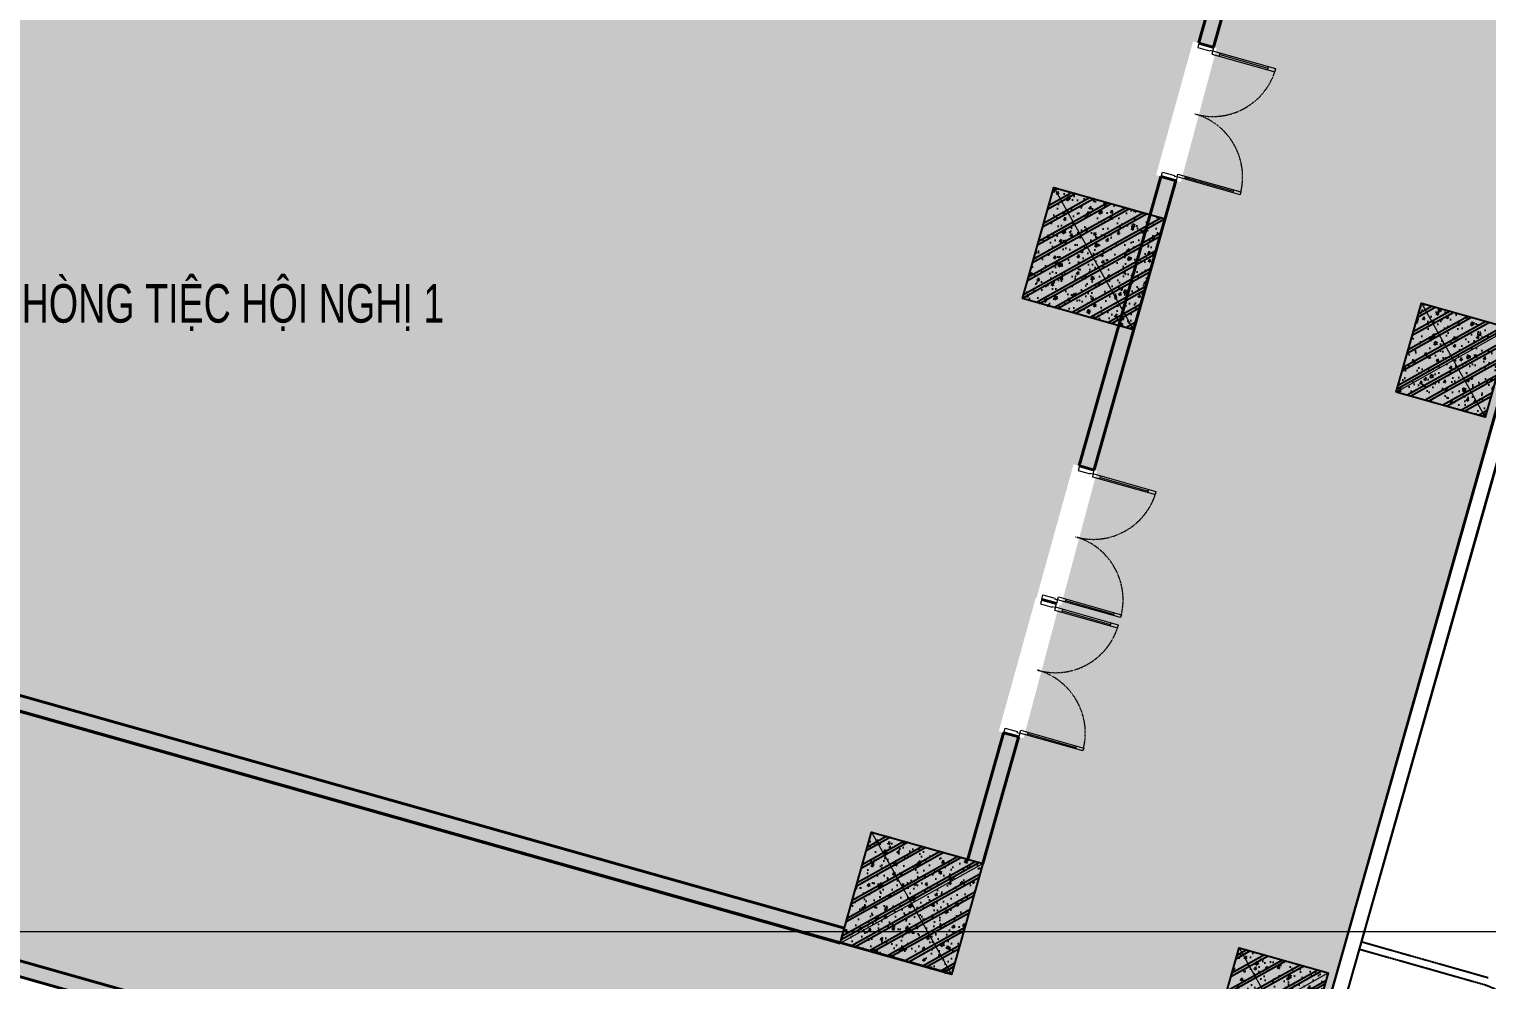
# Model space of a CAD drawing. Header units: millimetres. Extents: x -11451263 to 11578383104, y -507 to 1450429.
# Drawn here: x 11444508 to 11463432, y 1121402 to 1133750 of the extents above; entities that cross this region are included whole.
import ezdxf

# ---------------------------------------------------------------- set-up
doc = ezdxf.new("R2010")
doc.units = ezdxf.units.MM
doc.header["$MEASUREMENT"] = 0
doc.linetypes.add('DASH', pattern=[0.35, 0.25, -0.1])
doc.linetypes.add('HIDDEN2', pattern=[0.1875, 0.125, -0.0625])
doc.layers.get('0').update_dxf_attribs({"linetype": 'CONTINUOUS', "lineweight": 13})
doc.layers.get('Defpoints').update_dxf_attribs({"color": 5, "linetype": 'CONTINUOUS', "lineweight": 13})
doc.layers.add('A-AREA-NON-PLOT', color=4, linetype='CONTINUOUS', plot=False)
for name, color, linetype in [('A-WALL-PATT', 251, 'CONTINUOUS'), ('canopy', 2, 'DASH'), ('SPE-MEP-Electric', 2, 'CONTINUOUS'), ('xref.asix of  podium$0$xref.asix of  podium$0$KT-Net cot vach', 6, 'CONTINUOUS')]:
    doc.layers.add(name, color=color, linetype=linetype)
for name, color, linetype, lineweight in [('CUA', 37, 'CONTINUOUS', 13), ('DO DIEN TICH THONG THUY', 141, 'CONTINUOUS', 13), ('KT-Chu viet', 255, 'CONTINUOUS', 20), ('KT-Kich thuoc', 159, 'CONTINUOUS', 18), ('KT-Net cat', 1, 'CONTINUOUS', 40), ('KT-Net cua', 87, 'CONTINUOUS', 9), ('KT-Net thay', 7, 'CONTINUOUS', 25), ('KT-Net to mau', 159, 'CONTINUOUS', 18)]:
    doc.layers.add(name, color=color, linetype=linetype, lineweight=lineweight)
doc.styles.add('Xref_ST_MBDV Cot vach 30.7.2022$0$Arial', font='arial.ttf', dxfattribs={"width": 0.7})
doc.dimstyles.new('SPE-DIM150', dxfattribs={"dimscale": 150, "dimtxt": 2.5, "dimasz": 2.5, "dimexe": 1.25, "dimexo": 0.625, "dimtad": 1, "dimdec": 0, "dimtxsty": 'Standard', "dimcen": 2.5, "dimadec": 0, "dimazin": 0, "dimtfac": 1, "dimtdec": 0, "dimtmove": 0, "dimatfit": 3, "dimldrblk": 'CLOSEDBLANK', "dimfxl": 0, "dimarcsym": 0})

# ---------------------------------------------------------------- blocks, each defined once
blk = doc.blocks.new('*U81')
h = blk.add_hatch()
h.set_pattern_fill('VATLIEU04', color=250, scale=40, style=0, pattern_type=2)
h.set_pattern_definition([(49.99999999999999, (550.0000000000146, 1549.999999999985), (286.9040730403014, -25.10085399303804), [30, -330]), (355, (550.0000000000146, 1549.999999999985), (-55.50053344520001, 300.8768534800047), [24, -264]), (100.4514, (573.9086720000146, 1547.908263999985), (231.4037526856086, 275.7758168243814), [25.49607600000001, -280.4568448]), (46.1842, (550.0000000000146, 1629.999999999985), (426.8964194502578, -66.20760573160723), [45, -495.0000000000001]), (96.63559999999998, (585.5746980000147, 1624.482677199985), (373.8650822194813, 389.6471483601767), [38.2441152, -420.6852000000001]), (351.1842, (550.0000000000146, 1629.999999999985), (373.8647780534509, 389.6474403701299), [36.00000000000001, -396.0000000000001]), (21, (590.0000000000146, 1609.999999999985), (238.7628208473847, -161.0475562661355), [30, -330]), (326.0000000000001, (590.0000000000146, 1609.999999999985), (97.32613276863269, 290.0600180187412), [24, -264]), (71.4514, (609.8968932000146, 1596.579357599985), (336.089051432596, 129.012198683981), [25.496076, -280.4568448]), (37.50000000000001, (550.0000000000146, 1549.999999999985), (4.863942126916267, 133.1575415325246), [0, -260.8, 0, -268.0000000000001, 0, -265.0000000000001]), (7.499999999999999, (550.0000000000146, 1549.999999999985), (105.2278149768594, 157.7646847529441), [0, -152.8, 0, -254.8, 0, -101]), (327.5, (460.8000000000145, 1549.999999999985), (213.5289744689636, -9.021948693751904), [0, -100, 0, -312.0000000000001, 0, -414.0000000000001]), (317.5, (420.8000000000145, 1549.999999999985), (233.2744677369545, 40.04199293292709), [0, -130, 0, -207.2, 0, -294]), (45, (550.0000000000146, 1549.999999999985), (-120.2081528017131, 120.2081528017131), []), (45, (550.0000000000146, 1598.999999999985), (-120.2081528017131, 120.2081528017131), [])])
h.paths.add_polyline_path([(-475.0000000000001, -474.9999999999999), (1025, -475.0000000000146), (1025.000000000015, 1024.999999999985), (-474.9999999999854, 1025)])
at = {"color": 6, "ltscale": 0.25}
blk.add_lwpolyline([(-475.0000000000001, -474.9999999999999), (1025, -475.0000000000146), (1025.000000000015, 1024.999999999985), (-474.9999999999854, 1025)], close=True, dxfattribs=at)
at = {"layer": 'Defpoints', "linetype": 'ByBlock', "ltscale": 30}
for p, q in [((1025, -475.0000000000146), (-474.9999999999854, 1025)), ((-475.0000000000001, -474.9999999999999), (1025.000000000015, 1024.999999999985))]:
    blk.add_line(p, q, dxfattribs=at)
blk = doc.blocks.new('*U83')
h = blk.add_hatch()
h.set_pattern_fill('VATLIEU04', color=250, scale=40, style=0, pattern_type=2)
h.set_pattern_definition([(49.99999999999999, (250.0000000000291, 1250.000000000029), (286.9040730403014, -25.10085399303804), [30, -330]), (355, (250.0000000000291, 1250.000000000029), (-55.50053344520001, 300.8768534800047), [24, -264]), (100.4514, (273.9086720000291, 1247.908264000028), (231.4037526856086, 275.7758168243814), [25.49607600000001, -280.4568448]), (46.1842, (250.0000000000291, 1330.000000000029), (426.8964194502578, -66.20760573160723), [45, -495.0000000000001]), (96.63559999999998, (285.5746980000292, 1324.482677200029), (373.8650822194813, 389.6471483601767), [38.2441152, -420.6852000000001]), (351.1842, (250.0000000000291, 1330.000000000029), (373.8647780534509, 389.6474403701299), [36.00000000000001, -396.0000000000001]), (21, (290.0000000000291, 1310.000000000029), (238.7628208473847, -161.0475562661355), [30, -330]), (326.0000000000001, (290.0000000000291, 1310.000000000029), (97.32613276863269, 290.0600180187412), [24, -264]), (71.4514, (309.8968932000291, 1296.579357600029), (336.089051432596, 129.012198683981), [25.496076, -280.4568448]), (37.50000000000001, (250.0000000000291, 1250.000000000029), (4.863942126916267, 133.1575415325246), [0, -260.8, 0, -268.0000000000001, 0, -265.0000000000001]), (7.499999999999999, (250.0000000000291, 1250.000000000029), (105.2278149768594, 157.7646847529441), [0, -152.8, 0, -254.8, 0, -101]), (327.5, (160.8000000000291, 1250.000000000029), (213.5289744689636, -9.021948693751904), [0, -100, 0, -312.0000000000001, 0, -414.0000000000001]), (317.5, (120.8000000000291, 1250.000000000029), (233.2744677369545, 40.04199293292709), [0, -130, 0, -207.2, 0, -294]), (45, (250.0000000000291, 1250.000000000029), (-120.2081528017131, 120.2081528017131), []), (45, (250.0000000000291, 1299.000000000029), (-120.2081528017131, 120.2081528017131), [])])
h.paths.add_polyline_path([(-475.0000000000001, -474.9999999999999), (725.0000000000146, -475.0000000000001), (725.0000000000291, 725.0000000000286), (-474.9999999999854, 725.0000000000289)])
at = {"color": 6, "ltscale": 0.25}
blk.add_lwpolyline([(-475.0000000000001, -474.9999999999999), (725.0000000000146, -475.0000000000001), (725.0000000000291, 725.0000000000286), (-474.9999999999854, 725.0000000000289)], close=True, dxfattribs=at)
at = {"layer": 'Defpoints', "linetype": 'ByBlock', "ltscale": 30}
for p, q in [((725.0000000000146, -475.0000000000001), (-474.9999999999854, 725.0000000000289)), ((-475.0000000000001, -474.9999999999999), (725.0000000000291, 725.0000000000286))]:
    blk.add_line(p, q, dxfattribs=at)
blk = doc.blocks.new('gfdgdfg')
at = {"layer": 'xref.asix of  podium$0$xref.asix of  podium$0$KT-Net cot vach', "linetype": 'ByBlock', "xscale": -0.9999999999999977, "rotation": 254.2212213650004}
for name, p in [('*U81', (8728.0985115543, 34657.56152957422)), ('*U83', (13580.48091477528, 33442.29002631456)), ('*U81', (6362.361884899437, 26285.38796392945)), ('*U83', (11214.74428811856, 25070.11646066955))]:
    blk.add_blockref(name, p, dxfattribs=at)
blk = doc.blocks.new('*U208')
at = {"layer": 'CUA'}
for p, q in [((11457916.78014642, 1126176.296181292), (11457927.65868925, 1126214.788483195)), ((11457922.21941784, 1126195.542332244), (11458547.71932363, 1126018.766011241)), ((11458542.28005221, 1125999.519860289), (11458553.15859504, 1126038.012162193)), ((11457476.19916175, 1124617.357954489), (11457465.32061892, 1124578.865652585)), ((11457470.75989033, 1124598.111803537), (11458096.25979612, 1124421.335482534)), ((11458101.69906754, 1124440.581633486), (11458090.8205247, 1124402.089331583))]:
    blk.add_line(p, q, dxfattribs=at)
for points in [[(11457652.49308749, 1126344.513143403), (11457636.17527325, 1126286.774690548), (11457790.21599689, 1126243.240307637), (11457792.93563259, 1126252.863383112), (11457831.4279345, 1126241.984840279), (11457845.02611304, 1126290.100217658)], [(11457831.4279345, 1126241.984840279), (11457820.54939166, 1126203.492538376), (11458638.51080697, 1125972.323503206), (11458649.3893498, 1126010.815805109)], [(11457162.95866007, 1124612.359558035), (11457179.27647432, 1124670.09801089), (11457333.31719796, 1124626.563627978), (11457330.59756225, 1124616.940552502), (11457369.08986416, 1124606.062009669), (11457355.49168562, 1124557.94663229)], [(11457369.08986416, 1124606.062009669), (11457379.96840699, 1124644.554311572), (11458197.9298223, 1124413.385276403), (11458187.05127946, 1124374.892974499)]]:
    blk.add_lwpolyline(points, close=True, dxfattribs=at)
at = {"layer": 'CUA', "linetype": 'HIDDEN2'}
for centre, radius, start, end in [((11457831.4279345, 1126241.984840279), 849.9999998530715, 254.2188558074565, 344.2188165182764), ((11457369.08986416, 1124606.062009668), 849.9999998541882, 344.2188950469619, 74.2188558074565)]:
    blk.add_arc(centre, radius, start, end, dxfattribs=at)
blk = doc.blocks.new('KHHFG-flat-23')
blk.add_wipeout([(435.77307967633305, 1834.954686339945), (741.8232201560688, 1748.3217561286879), (276.9847755019331, 9.13652867381461), (-44.72998550767079, 100.22334619238961)]).dxf.layer = 'KT-Kich thuoc'
at = {"layer": 'KT-Net cat'}
for p, q in [((704.8876855485141, 1758.760331517551), (512.4261760320514, 1813.153045684798)), ((215.3532580453902, 26.60674586519599), (22.89174852892756, 80.99946003220975))]:
    blk.add_line(p, q, dxfattribs=at)
at = {"layer": 'CUA'}
blk.add_blockref('*U208', (-11457140.13743625, -1124531.336378761), dxfattribs=at)
blk = doc.blocks.new('*U210')
at = {"layer": 'CUA'}
for p, q in [((11458407.1436927, 1127908.239347128), (11458418.02223553, 1127946.731649032)), ((11458412.58296411, 1127927.48549808), (11459038.0828699, 1127750.709177077)), ((11459032.64359849, 1127731.463026125), (11459043.52214132, 1127769.955328029)), ((11457966.56270802, 1126349.301120325), (11457955.68416519, 1126310.808818422)), ((11457961.12343661, 1126330.054969373), (11458586.62334239, 1126153.27864837)), ((11458592.06261381, 1126172.524799322), (11458581.18407098, 1126134.032497419))]:
    blk.add_line(p, q, dxfattribs=at)
for points in [[(11458142.85663377, 1128076.45630924), (11458126.53881952, 1128018.717856385), (11458280.57954316, 1127975.183473473), (11458283.29917887, 1127984.806548949), (11458321.79148077, 1127973.928006115), (11458335.38965931, 1128022.043383494)], [(11458321.79148077, 1127973.928006115), (11458310.91293794, 1127935.435704212), (11459128.87435324, 1127704.266669042), (11459139.75289608, 1127742.758970945)], [(11457653.32220635, 1126344.302723871), (11457669.6400206, 1126402.041176726), (11457823.68074424, 1126358.506793814), (11457820.96110853, 1126348.883718339), (11457859.45341043, 1126338.005175505), (11457845.85523189, 1126289.889798126)], [(11457859.45341043, 1126338.005175505), (11457870.33195326, 1126376.497477408), (11458688.29336857, 1126145.328442239), (11458677.41482574, 1126106.836140335)]]:
    blk.add_lwpolyline(points, close=True, dxfattribs=at)
at = {"layer": 'CUA', "linetype": 'HIDDEN2'}
for centre, radius, start, end in [((11458321.79148077, 1127973.928006116), 849.9999998530715, 254.2188558074565, 344.2188165182764), ((11457859.45341043, 1126338.005175504), 849.9999998541882, 344.2188950469619, 74.2188558074565)]:
    blk.add_arc(centre, radius, start, end, dxfattribs=at)
blk = doc.blocks.new('KHHFG-flat-24')
blk.add_wipeout([(435.77307967633305, 1834.954686340178), (741.8232201542062, 1748.3217561286879), (276.9847755019331, 9.13652867381461), (-44.729985509533435, 100.22334619238961)]).dxf.layer = 'KT-Kich thuoc'
at = {"layer": 'KT-Net cat'}
for p, q in [((704.8876855485141, 1758.760331517551), (512.4261760320514, 1813.153045684798)), ((215.3532580453902, 26.60674586519599), (22.89174852892756, 80.99946003220975))]:
    blk.add_line(p, q, dxfattribs=at)
at = {"layer": 'CUA'}
blk.add_blockref('*U210', (-11457630.50098252, -1126263.279544597), dxfattribs=at)
blk = doc.blocks.new('*U220')
at = {"layer": 'CUA'}
for p, q in [((11459958.97096633, 1133400.044565074), (11459969.84950916, 1133438.536866977)), ((11459964.41023774, 1133419.290716026), (11460589.91014353, 1133242.514395023)), ((11460584.47087212, 1133223.268244071), (11460595.34941495, 1133261.760545975)), ((11459518.38998166, 1131841.106338271), (11459507.51143882, 1131802.614036367)), ((11459512.95071024, 1131821.860187319), (11460138.45061603, 1131645.083866316)), ((11460143.88988744, 1131664.330017268), (11460133.01134461, 1131625.837715365))]:
    blk.add_line(p, q, dxfattribs=at)
for points in [[(11459694.6839074, 1133568.261527185), (11459678.36609315, 1133510.52307433), (11459832.40681679, 1133466.988691418), (11459835.1264525, 1133476.611766894), (11459873.6187544, 1133465.733224061), (11459887.21693294, 1133513.84860144)], [(11459873.6187544, 1133465.733224061), (11459862.74021157, 1133427.240922158), (11460680.70162687, 1133196.071886988), (11460691.58016971, 1133234.564188891)], [(11459205.14947998, 1131836.107941817), (11459221.46729423, 1131893.846394672), (11459375.50801787, 1131850.31201176), (11459372.78838216, 1131840.688936284), (11459411.28068406, 1131829.810393451), (11459397.68250552, 1131781.695016071)], [(11459411.28068406, 1131829.810393451), (11459422.1592269, 1131868.302695354), (11460240.1206422, 1131637.133660184), (11460229.24209937, 1131598.641358281)]]:
    blk.add_lwpolyline(points, close=True, dxfattribs=at)
at = {"layer": 'CUA', "linetype": 'HIDDEN2'}
for centre, radius, start, end in [((11459873.6187544, 1133465.733224061), 849.9999998530715, 254.2188558074565, 344.2188165182764), ((11459411.28068406, 1131829.81039345), 849.9999998541882, 344.2188950469619, 74.2188558074565)]:
    blk.add_arc(centre, radius, start, end, dxfattribs=at)
blk = doc.blocks.new('KHHFG-flat-29')
blk.add_wipeout([(435.77307967863686, 1834.954686340178), (741.8232201561977, 1748.3217561286879), (276.9847755025363, 9.13652867381461), (-44.72998550860211, 100.22334619238961)]).dxf.layer = 'KT-Kich thuoc'
at = {"layer": 'KT-Net cat'}
for p, q in [((704.8876855485141, 1758.760331517551), (512.4261760320514, 1813.153045684798)), ((215.3532580453902, 26.60674586519599), (22.89174852892756, 80.99946003220975))]:
    blk.add_line(p, q, dxfattribs=at)
at = {"layer": 'CUA'}
blk.add_blockref('*U220', (-11459182.32825615, -1131755.084762543), dxfattribs=at)
blk = doc.blocks.new('_ClosedBlank')
at = {"linetype": 'ByBlock', "lineweight": -2}
for p, q in [((-1, 0.1666666666666666), (0, 0)), ((-1, 0.1666666666666666), (-1, -0.1666666666666666)), ((0, 0), (-1, -0.1666666666666666))]:
    blk.add_line(p, q, dxfattribs=at)
blk = doc.blocks.new('jghhjkghjkgj')
at = {"layer": 'DO DIEN TICH THONG THUY', "elevation": -4.458499265995849e-05}
blk.add_lwpolyline([(11436035.24552326, 1136273.724324743), (11434085.40993924, 1129373.397848282, -0.6648393743021612), (11434220.33827799, 1127969.051811244), (11455091.37804447, 1122071.490855085), (11455444.8790358, 1123322.505263129), (11456695.89343781, 1122969.00425046), (11458653.74508812, 1129897.699454805), (11457402.72990323, 1130251.200665647), (11457810.61566246, 1131694.678828772), (11459061.63099016, 1131341.177577575), (11461019.48263443, 1138269.872760584)], format="xyb", dxfattribs=at)
blk = doc.blocks.new('hgjghj')
at = {"layer": 'A-WALL-PATT', "true_color": 0xf1f36d}
h = blk.add_hatch(color=51, dxfattribs=at)
h.dxf.hatch_style = 1
edge = h.paths.add_edge_path()
edge.add_line((11400417.05586829, 1114522.350381664), (11393729.01960206, 1120045.581987843))
edge.add_arc((11392149.10396375, 1120557.367867341), 1660.740259835773, 342.0511804980709, 379.3502188658068)
edge.add_arc((11397533.13523959, 1122828.642478871), 4187.139603217248, 140.7168945068903, 204.2689907995104, ccw=False)
edge.add_line((11394292.17639442, 1125479.741085247), (11406004.72675393, 1139669.725478306))
edge.add_arc((11408120.9540236, 1137814.948923545), 2814.003184967923, 115.4434671180532, 138.7669147827584, ccw=False)
edge.add_arc((11408115.79161046, 1137836.215813024), 2792.584686983439, 71.94266584896172, 115.53528081579589, ccw=False)
edge.add_line((11408981.40498902, 1140491.25681324), (11423513.44763289, 1135368.358255168))
edge.add_arc((11425517.46095461, 1142387.897456994), 7299.999999973054, 254.0664472672063, 262.0883661501967)
edge.add_arc((11425521.42779026, 1142381.825045945), 7294.532962953937, 262.0509395264984, 344.2586533052253)
edge.add_line((11432542.38819936, 1140402.854080646), (11435749.36737028, 1151752.125144082))
edge.add_line((11435749.36737028, 1151752.125144082), (11436166.57614448, 1151636.760471315))
edge.add_line((11436166.57614448, 1151636.760471315), (11436865.80121384, 1154156.690270835))
edge.add_line((11436865.80121384, 1154156.690270835), (11440536.37299814, 1153137.427071508))
edge.add_line((11440536.37299814, 1153137.427071508), (11441971.60424749, 1157548.418025512))
edge.add_line((11441971.60424749, 1157548.418025512), (11455125.33422193, 1153818.897437573))
edge.add_line((11455125.33422193, 1153818.897437573), (11454209.98407263, 1150585.612805712))
edge.add_line((11454209.98407263, 1150585.612805712), (11462721.75046521, 1148180.430388643))
edge.add_line((11462721.75046521, 1148180.430388643), (11463196.96368791, 1145975.824693159))
edge.add_line((11463196.96368791, 1145975.824693159), (11461019.48234244, 1138269.87590302))
edge.add_line((11461019.48234244, 1138269.87590302), (11461212.14889807, 1138215.432862774))
edge.add_line((11461212.14889807, 1138215.432862774), (11456484.44378505, 1121485.199508943))
edge.add_line((11456484.44378505, 1121485.199508943), (11433498.48707169, 1127980.375289916))
edge.add_line((11433498.48707169, 1127980.375289916), (11434360.13498955, 1131062.21576507))
edge.add_line((11434360.13498955, 1131062.21576507), (11430758.28740374, 1132085.485766223))
edge.add_arc((11430348.3651532, 1130642.584609345), 1500.000000001147, 74.14037105058911, 112.3576097474198)
edge.add_arc((11425517.45981355, 1142387.896593245), 11199.99999999515, 260.41868680835734, 292.3576097474101, ccw=False)
edge.add_line((11423653.25163431, 1131344.13238604), (11417121.09710871, 1133199.890468421))
edge.add_arc((11416828.42877972, 1131138.282557969), 2082.278061939741, 81.9202111196944, 134.1726098351656)
edge.add_line((11415377.45098069, 1132631.783597126), (11413602.48157145, 1130479.593746917))
edge.add_line((11413602.48157145, 1130479.593746917), (11412260.91782368, 1128863.988514861))
edge.add_line((11412260.91782368, 1128863.988514861), (11408249.28489205, 1124006.33463445))
edge.add_line((11408249.28489205, 1124006.33463445), (11414417.73426215, 1118912.197574505))
edge.add_line((11414417.73426215, 1118912.197574505), (11412507.43298836, 1116599.029136439))
edge.add_line((11412507.43298836, 1116599.029136439), (11406338.98360082, 1121693.166205778))
edge.add_line((11406338.98360082, 1121693.166205778), (11402391.02811761, 1116912.617240839))
edge.add_line((11402391.02811761, 1116912.617240839), (11410024.96139093, 1110608.228485444))
edge.add_line((11410024.96139093, 1110608.228485444), (11408053.24149849, 1108221.550500113))
edge.add_line((11408053.24149849, 1108221.550500113), (11400417.05586829, 1114522.350381664))
at = {"layer": 'A-WALL-PATT', "true_color": 0xd0c825}
h = blk.add_hatch(color=52, dxfattribs=at)
h.dxf.hatch_style = 1
edge = h.paths.add_edge_path()
edge.add_line((11434361.07816308, 1131061.947813371), (11430730.175649, 1132093.177848439))
edge.add_arc((11430348.36515321, 1130642.584609343), 1500.000000002161, 75.2536507090389, 112.3576097474619)
edge.add_arc((11425492.89847952, 1142607.275461451), 11412.39205654459, 260.7236010809254, 292.0526954748424, ccw=False)
edge.add_line((11423653.25163431, 1131344.13238604), (11417121.09710871, 1133199.890468421))
edge.add_arc((11416828.42877972, 1131138.282557967), 2082.278061941354, 81.92021111970071, 127.7504224256268)
edge.add_line((11415553.61002969, 1132784.708712345), (11413470.94639642, 1130328.854003374))
edge.add_line((11413470.94639642, 1130328.854003374), (11412260.95250716, 1128863.885829329))
edge.add_line((11412260.95250716, 1128863.885829329), (11415537.78850277, 1126157.585260574))
edge.add_line((11415537.78850277, 1126157.585260574), (11413659.44350937, 1123883.112498133))
edge.add_line((11413659.44350937, 1123883.112498133), (11416049.98709855, 1121908.911858659))
edge.add_line((11416049.98709855, 1121908.911858659), (11417928.33209408, 1124183.384598063))
edge.add_line((11417928.33209408, 1124183.384598063), (11420973.73409569, 1121668.376432222))
edge.add_line((11420973.73409569, 1121668.376432222), (11415335.35281762, 1114840.75723089))
edge.add_line((11415335.35281762, 1114840.75723089), (11417764.10748545, 1112835.000493269))
edge.add_line((11417764.10748545, 1112835.000493269), (11416949.46815665, 1111848.560295892))
edge.add_line((11416949.46815665, 1111848.560295892), (11427011.75030405, 1103538.7482484))
edge.add_line((11427011.75030405, 1103538.7482484), (11429716.08780842, 1102774.579879877))
edge.add_line((11429716.08780842, 1102774.579879877), (11431908.84636927, 1110629.129771512))
edge.add_line((11431908.84636927, 1110629.129771512), (11431716.37453831, 1110683.512062877))
edge.add_line((11431716.37453831, 1110683.512062877), (11431908.84636927, 1110629.129771512))
edge.add_line((11431908.84636927, 1110629.129771512), (11431908.84635689, 1110629.129782731))
edge.add_line((11431908.84635689, 1110629.129782731), (11431716.37452593, 1110683.512074097))
edge.add_line((11431716.37452593, 1110683.512074097), (11434134.15181285, 1119248.904846185))
edge.add_line((11434134.15181285, 1119248.904846185), (11430669.80822657, 1120227.829743062))
edge.add_line((11430669.80822657, 1120227.829743062), (11431579.23611405, 1123452.025938361))
edge.add_line((11431579.23611405, 1123452.025938361), (11441040.94299098, 1120785.704411457))
edge.add_line((11441040.94299098, 1120785.704411457), (11441464.24107139, 1122278.687483122))
edge.add_line((11441464.24107139, 1122278.687483122), (11452967.50546274, 1119016.839694185))
edge.add_line((11452967.50546274, 1119016.839694185), (11454530.31738956, 1118573.691170896))
edge.add_line((11454530.31738956, 1118573.691170896), (11455581.75914259, 1118275.54598005))
edge.add_line((11455581.75914259, 1118275.54598005), (11460201.50824946, 1116965.577096693))
edge.add_line((11460201.50824946, 1116965.577096693), (11465901.09754366, 1137046.34405069))
edge.add_line((11465901.09754366, 1137046.34405069), (11466088.14646366, 1136993.339583889))
edge.add_line((11466088.14646366, 1136993.339583889), (11466408.70787149, 1138072.098239512))
edge.add_line((11466408.70787149, 1138072.098239512), (11466395.08457054, 1140356.34918477))
edge.add_line((11466395.08457054, 1140356.34918477), (11465230.02074549, 1145453.047526964))
edge.add_line((11465230.02074549, 1145453.047526964), (11463196.96368791, 1145975.824693159))
edge.add_line((11463196.96368791, 1145975.824693159), (11461019.48234244, 1138269.87590302))
edge.add_line((11461019.48234244, 1138269.87590302), (11461211.99817668, 1138215.476419039))
edge.add_line((11461211.99817668, 1138215.476419039), (11456480.47191651, 1121471.143337305))
edge.add_line((11456480.47191651, 1121471.143337305), (11433498.47785199, 1127980.342313983))
edge.add_line((11433498.47785199, 1127980.342313983), (11434361.07816308, 1131061.947813371))
at = {"elevation": 0.01012449279239614}
blk.add_lwpolyline([(11408981.40498902, 1140491.25681324), (11423513.44763289, 1135368.358255168, 0.03501652560913594), (11424512.64759908, 1135157.382252657, 0.3749180468456424), (11432542.38819936, 1140402.854080646), (11435749.36737028, 1151752.125144082), (11436166.57614448, 1151636.760471315), (11436865.80121384, 1154156.690270835), (11440536.37299814, 1153137.427071508), (11441971.60424749, 1157548.418025512), (11455125.33422193, 1153818.897437573), (11454209.98407263, 1150585.612805712), (11462721.75046521, 1148180.430388643), (11463196.96368791, 1145975.824693159), (11461019.48234244, 1138269.87590302), (11461212.14889807, 1138215.432862774), (11456484.44378505, 1121485.199508943), (11433498.48707169, 1127980.375289916), (11434360.13498955, 1131062.21576507), (11430758.28740374, 1132085.485766223, 0.1683171906706813), (11429777.78578238, 1132029.826182248, -0.1402690821070839), (11423653.25163431, 1131344.13238604), (11417121.09710871, 1133199.890468421, 0.2320284830295415)], format="xyb", dxfattribs=at)
at = {"layer": 'A-AREA-NON-PLOT'}
blk.add_lwpolyline([(11416949.46815665, 1111848.560295892), (11427011.75030405, 1103538.7482484), (11429716.08780842, 1102774.579879877), (11431908.84636927, 1110629.129771512), (11431716.37453831, 1110683.512062877), (11431908.84636927, 1110629.129771512), (11431908.84635689, 1110629.129782731), (11431716.37452593, 1110683.512074097), (11434134.15181285, 1119248.904846185), (11430669.80822657, 1120227.829743062), (11431579.23611405, 1123452.025938361), (11441040.94299098, 1120785.704411457), (11441464.24107139, 1122278.687483122), (11452967.50546274, 1119016.839694185), (11454530.31738956, 1118573.691170896), (11455581.75914259, 1118275.54598005), (11460201.50824946, 1116965.577096693), (11465901.09754366, 1137046.34405069)], dxfattribs=at)
blk.add_lwpolyline([(11461211.99817668, 1138215.476419039), (11456480.47191651, 1121471.143337305), (11433498.47785199, 1127980.342313983), (11434361.07816308, 1131061.947813371), (11430730.175649, 1132093.177848439, 0.1633260143384488), (11429777.78578238, 1132029.826182248, -0.1375568551191228), (11423653.25163431, 1131344.13238604), (11417121.09710871, 1133199.890468421, 0.2026809070238148)], format="xyb", dxfattribs=at)
blk = doc.blocks.new('khgklh')
at = {"layer": 'canopy', "ltscale": 5}
blk.add_line((31398.55131078884, 5693.968551165424, -2.697206488831586e-08), (37181.75235196762, 26089.9034986184, -2.697206488831586e-08), dxfattribs=at)
at = {"layer": 'canopy', "ltscale": 5, "elevation": -2.697206488831586e-08}
for points in [[(38822.72684614547, 25624.58396018529), (37679.42382920533, 25948.78231550381), (37181.75047866255, 26089.90402981825)], [(38933.28032649681, 25471.15573252225), (38790.00861334242, 25529.91896475619), (37652.14312510937, 25852.5754384934), (37154.46977456659, 25993.69715280784)], [(37045.3567744568, 25608.86686123628), (37045.34695818275, 25608.8696447676)]]:
    blk.add_lwpolyline(points, dxfattribs=at)
blk = doc.blocks.new('A$C26E72C3C')
at = {"layer": 'SPE-MEP-Electric'}
blk.add_leader([(-15602.70173083432, -62433.54035004694, 1.707515587624054e-06), (38222.02876285464, -62433.54035004694, 1.707515587624054e-06)], dimstyle='SPE-DIM150', override={"dimgap": 0.625, "dimtad": 0, "dimfxl": 2}, dxfattribs=at)

msp = doc.modelspace()

# ---------------------------------------------------------------- linework, layer by layer
at = {"layer": 'Defpoints'}
msp.add_lwpolyline([(11466322.7747049, 1137820.818772324), (11455910.51446479, 1101099.324739948), (11455910.51446479, 1101099.324739948, -0.1976735878030457), (11440263.78999089, 1094236.975408922), (11438501.79165598, 1094265.613740388), (11438501.79165598, 1094265.613740388), (11438501.79165598, 1094265.613740388), (11438501.79165598, 1094265.613740387, -0.05263727279025288), (11433867.21156008, 1095014.700642492, -0.03979729715694312), (11430011.36086387, 1096424.861509057), (11433052.58814711, 1107188.378297712), (11431117.79142792, 1107735.109219721), (11429716.08783272, 1102774.579893052), (11427011.75086218, 1103538.749462048), (11425228.75249886, 1101379.730720935), (11419552.34904793, 1106067.626077125)], format="xyb", dxfattribs=at)
at = {"layer": 'KT-Net cat'}
for p, q in [((11456695.89329609, 1122969.007377027), (11463196.96387154, 1145975.823841258)), ((11456888.35705025, 1122914.622605847), (11463348.57286645, 1145776.857045205)), ((11455091.37789908, 1122071.4939561), (11433727.90107764, 1128108.203588183)), ((11455036.9931279, 1121879.030201944), (11433481.0525523, 1127970.124605207)), ((11426943.33218416, 1126580.524699111), (11460252.55849799, 1117168.286747073)), ((11427014.47903923, 1126352.589285372), (11460198.17372681, 1116975.822992918))]:
    msp.add_line(p, q, dxfattribs=at)
at = {"layer": 'KT-Net cua', "elevation": -5.182676567327002e-10}
for points in [[(11466064.32878451, 1137000.219551681), (11455923.59617082, 1101112.903555353, -0.3234729152935819), (11429976.68302607, 1096445.404439229, -0.3243065971787024)], [(11465871.61586566, 1137053.722547111), (11455744.78918977, 1101215.618654388, -0.3241237920390659), (11430037.6557536, 1096661.182492219)]]:
    msp.add_lwpolyline(points, format="xyb", dxfattribs=at)

# ---------------------------------------------------------------- block references
at = {"layer": 'Defpoints'}
msp.add_blockref('A$C26E72C3C', (11454561.83942981, 1184463.447598675), dxfattribs=at)
at = {"layer": 'KT-Net thay'}
msp.add_blockref('gfdgdfg', (11449260.89648508, 1095921.579832584), dxfattribs=at)
at = {"layer": 'KT-Net to mau'}
for name, p in [('hgjghj', (0.0007611755281686783, -0.0002150859218090773)), ('jghhjkghjkgj', (-0.0001486800611019135, 0.003101942013017833, 4.458499265995849e-05))]:
    msp.add_blockref(name, p, dxfattribs=at)

# ---------------------------------------------------------------- texts
at = {"layer": 'KT-Chu viet', "insert": (11446990.85329204, 1130438.087137889), "char_height": 500, "attachment_point": 2, "style": 'Xref_ST_MBDV Cot vach 30.7.2022$0$Arial'}
msp.add_mtext('PHÒNG TI{\\fArial|b0|i0|c0|p34;ỆC HỘI NGHỊ} 1', dxfattribs=at)

# ---------------------------------------------------------------- next in the draw order: block references
at = {"layer": 'KT-Net cat'}
for name, p in [('KHHFG-flat-29', (11459182.32825615, 1131755.084762543)), ('KHHFG-flat-23', (11457140.13743625, 1124531.336378761))]:
    msp.add_blockref(name, p, dxfattribs=at)

# ---------------------------------------------------------------- next in the draw order: block references
msp.add_blockref('KHHFG-flat-24', (11457630.50098252, 1126263.279544597), dxfattribs=at)

# ---------------------------------------------------------------- next in the draw order: block references
at = {"layer": 'KT-Net thay'}
msp.add_blockref('khgklh', (11424624.74619251, 1095803.118012011, 4.458557435840575e-05), dxfattribs=at)

doc.saveas('drawing.dxf')
